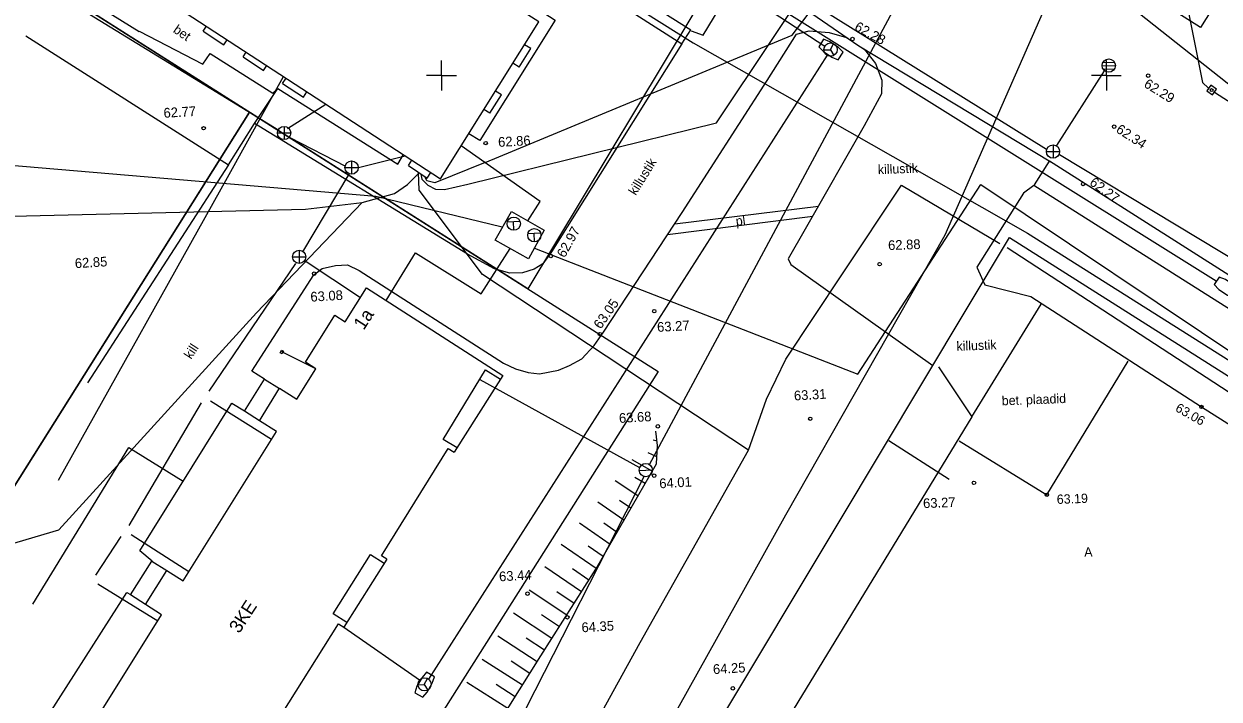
# Model space of a CAD drawing. Extents: x 641449 to 641928, y 6457349 to 6457815.
# Drawn here: x 641668.6 to 641758.5, y 6457403.1 to 6457453.9 of the extents above; entities that cross this region are included whole.
import ezdxf

# ---------------------------------------------------------------- set-up
doc = ezdxf.new("R2010")
doc.units = 0
for name, color, linetype in [('1', 7, 'Continuous'), ('10', 7, 'Continuous'), ('11', 7, 'Continuous'), ('14', 7, 'Continuous'), ('15', 7, 'Continuous'), ('16', 7, 'Continuous'), ('17', 7, 'Continuous'), ('2', 7, 'Continuous'), ('20', 7, 'Continuous'), ('21', 7, 'Continuous'), ('27', 7, 'Continuous'), ('28', 7, 'Continuous'), ('30', 7, 'Continuous'), ('4', 7, 'Continuous'), ('40', 7, 'Continuous'), ('42', 7, 'Continuous'), ('5', 7, 'Continuous'), ('59', 7, 'Continuous'), ('6', 7, 'Continuous'), ('61', 7, 'Continuous'), ('7', 7, 'Continuous'), ('Default', 7, 'Continuous')]:
    doc.layers.add(name, color=color, linetype=linetype)

# ---------------------------------------------------------------- blocks, each defined once
blk = doc.blocks.new('POINT_DISPLAY')
at = {"layer": 'Default'}
blk.add_line((0, 0), (0, 0), dxfattribs=at)
blk = doc.blocks.new('OT')
at = {"layer": '6'}
for p, q in [((-47.4, 15.8), (47.3, 16.3)), ((0, -50), (0, 16.1))]:
    blk.add_line(p, q, dxfattribs=at)
blk.add_circle((0, 0), 50, dxfattribs=at)
blk = doc.blocks.new('OV')
at = {"layer": '5'}
blk.add_line((-50, 0), (50, 0), dxfattribs=at)
blk.add_circle((0, 0), 50, dxfattribs=at)
blk = doc.blocks.new('OS')
at = {"layer": '7'}
for p, q in [((-1.7, -0.9), (24.1, 43.8)), ((-50, -0.9), (-1.7, -0.9)), ((-1.7, -0.9), (23.3, -44.2))]:
    blk.add_line(p, q, dxfattribs=at)
blk.add_circle((0, 0), 50, dxfattribs=at)
blk = doc.blocks.new('OR')
at = {"layer": '10'}
for p, q in [((-50, 0), (50, 0)), ((-43.8, 24.1), (43.8, 24.1)), ((-43.2, -25.2), (43.2, -25.2))]:
    blk.add_line(p, q, dxfattribs=at)
blk.add_circle((0, 0), 50, dxfattribs=at)
blk = doc.blocks.new('SK1102')
at = {"layer": '7'}
blk.add_lwpolyline([(-108, -39), (-45, -52), (51, -52), (113, -39), (113, 45), (51, 58), (-45, 58), (-108, 45), (-108, -39)], dxfattribs=at)
blk = doc.blocks.new('KANKAE')
at = {"layer": '4'}
for p, q in [((-50, 0), (50, 0)), ((0, 50), (0, -50))]:
    blk.add_line(p, q, dxfattribs=at)
blk.add_circle((0, 0), 50, dxfattribs=at)
blk = doc.blocks.new('KRTRIS')
at = {"layer": '61'}
for q in [(0, 112.5), (-112.5, 0), (112.5, 0), (0, -112.5)]:
    blk.add_line((0, 0), q, dxfattribs=at)

msp = doc.modelspace()

# ---------------------------------------------------------------- linework, layer by layer
at = {"layer": '1'}
for p, q in [((641689.104, 6457425.652), (641690.533, 6457427.935)), ((641680.552, 6457411.987), (641687.583, 6457423.222)), ((641695.872, 6457413.608), (641692.64, 6457408.494)), ((641672.008, 6457398.336), (641678.939, 6457409.411))]:
    msp.add_line(p, q, dxfattribs=at)
msp.add_lwpolyline([(641699.919, 6457442.219), (641707.323, 6457454.037), (641697.775, 6457460.128), (641699.533, 6457462.936), (641694.117, 6457466.324), (641692.338, 6457463.546), (641679.924, 6457471.705), (641680.603, 6457472.73), (641678.58, 6457474.061), (641677.368, 6457473.498), (641676.461, 6457470.192), (641674.586, 6457469.226), (641673.526, 6457465.482), (641671.789, 6457464.611), (641670.854, 6457461.18)], close=True, dxfattribs=at)
for points in [[(641692.746, 6457431.472), (641694.34, 6457434.018), (641704.604, 6457427.42), (641700.956, 6457421.649)], [(641690.533, 6457427.935), (641689.758, 6457428.417), (641691.97, 6457431.958), (641692.746, 6457431.472)], [(641701.17, 6457421.988), (641700.121, 6457422.623), (641703.308, 6457427.854), (641704.43, 6457427.145)], [(641687.583, 6457423.222), (641686.296, 6457424.025), (641687.809, 6457426.463), (641689.104, 6457425.652)], [(641695.872, 6457413.608), (641695.487, 6457413.871), (641700.487, 6457421.945), (641700.956, 6457421.649)], [(641692.868, 6457408.855), (641691.837, 6457409.499), (641694.659, 6457413.954), (641695.682, 6457413.307)], [(641678.939, 6457409.411), (641677.726, 6457410.203), (641679.326, 6457412.755), (641680.552, 6457411.987)], [(641687.229, 6457399.935), (641686.855, 6457400.172), (641692.24, 6457408.746), (641692.64, 6457408.494)]]:
    msp.add_lwpolyline(points, dxfattribs=at)
at = {"layer": '11'}
msp.add_line((641758.129, 6457448.749), (641759.813, 6457447.656), dxfattribs=at)
msp.add_lwpolyline([(641757.861, 6457449.266), (641757.554, 6457448.843), (641757.976, 6457448.537), (641758.282, 6457448.96)], close=True, dxfattribs=at)
msp.add_circle((641757.918, 6457448.903), 0.104, dxfattribs=at)
at = {"layer": '14'}
for p, q in [((641704.265, 6457470.14), (641745.509, 6457444.443)), ((641673.518, 6457454.62), (641687.761, 6457445.88)), ((641746.262, 6457444.741), (641749.859, 6457450.354)), ((641688.414, 6457446.016), (641691.305, 6457447.838)), ((641688.598, 6457445.336), (641692.77, 6457443.186)), ((641746.474, 6457444.054), (641761.617, 6457434.913)), ((641689.567, 6457436.74), (641693.049, 6457442.561)), ((641682.512, 6457426.252), (641689.038, 6457435.842)), ((641689.748, 6457436.059), (641693.893, 6457433.304)), ((641682.611, 6457425.508), (641687.212, 6457422.629)), ((641676.504, 6457416.148), (641681.945, 6457425.379)), ((641674.005, 6457412.416), (641675.893, 6457415.303)), ((641676.656, 6457415.461), (641680.988, 6457412.684)), ((641674.14, 6457411.742), (641678.656, 6457408.958))]:
    msp.add_line(p, q, dxfattribs=at)
msp.add_lwpolyline([(641693.739, 6457443.081), (641697.248, 6457443.961), (641697.248, 6457443.961)], dxfattribs=at)
at = {"layer": '15'}
for p, q in [((641715.634, 6457420.726), (641739.218, 6457464.669)), ((641702.867, 6457427.131), (641714.897, 6457420.495)), ((641683.538, 6457357.689), (641715.243, 6457419.821))]:
    msp.add_line(p, q, dxfattribs=at)
for points in [[(641739.777, 6457464.735), (641773.955, 6457437.686), (641805.288, 6457414.208)], [(641671.194, 6457419.548), (641683.891, 6457442.31), (641688.111, 6457449.922)]]:
    msp.add_lwpolyline(points, dxfattribs=at)
at = {"layer": '16'}
for p, q in [((641731.303, 6457427.535), (641740.547, 6457441.784)), ((641740.547, 6457441.784), (641761.734, 6457427.612))]:
    msp.add_line(p, q, dxfattribs=at)
for points in [[(641652.48, 6457444.722), (641660.469, 6457443.841), (641695.061, 6457440.922), (641704.558, 6457438.618)], [(641706.479, 6457439.054), (641707.407, 6457440.528), (641701.47, 6457444.693)], [(641695.833, 6457433.058), (641698.03, 6457436.658), (641702.978, 6457433.561), (641705.16, 6457436.987)], [(641706.976, 6457437.005), (641709.287, 6457436.112), (641731.303, 6457427.535), (641731.303, 6457427.535)]]:
    msp.add_lwpolyline(points, dxfattribs=at)
at = {"layer": '17'}
for p, q in [((641707.082, 6457466.459), (641728.821, 6457452.192)), ((641758.26, 6457434.53), (641707.109, 6457466.511)), ((641699.028, 6457404.579), (641729.025, 6457451.526)), ((641692.646, 6457408.504), (641698.346, 6457404.531))]:
    msp.add_line(p, q, dxfattribs=at)
at = {"layer": '2'}
for p, q in [((641682.056, 6457453.326), (641682.306, 6457453.709)), ((641685.079, 6457451.394), (641685.311, 6457451.749)), ((641705.835, 6457450.626), (641705.369, 6457450.918)), ((641688.032, 6457449.39), (641688.299, 6457449.799)), ((641704.512, 6457448.539), (641704.057, 6457448.824)), ((641703.632, 6457447.151), (641704.512, 6457448.539)), ((641703.632, 6457447.151), (641703.185, 6457447.431))]:
    msp.add_line(p, q, dxfattribs=at)
for points in [[(641682.056, 6457453.326), (641683.627, 6457452.295), (641683.88, 6457452.683)], [(641705.835, 6457450.626), (641706.717, 6457452.019), (641706.245, 6457452.315)], [(641685.079, 6457451.394), (641686.608, 6457450.369), (641686.852, 6457450.744)], [(641688.032, 6457449.39), (641689.603, 6457448.365), (641689.87, 6457448.775)], [(641686.296, 6457424.025), (641685.169, 6457424.75), (641686.69, 6457427.149), (641687.805, 6457426.456)], [(641677.726, 6457410.203), (641676.593, 6457410.929), (641678.199, 6457413.468), (641679.329, 6457412.76)]]:
    msp.add_lwpolyline(points, dxfattribs=at)
at = {"layer": '20'}
for p, q in [((641737.871, 6457438.008), (641751.507, 6457469.083)), ((641725.889, 6457416.951), (641737.871, 6457438.008)), ((641711.024, 6457390.311), (641725.889, 6457416.951))]:
    msp.add_line(p, q, dxfattribs=at)
at = {"layer": '21'}
for p, q in [((641703.287, 6457443.457), (641726.359, 6457453.038)), ((641687.954, 6457429.226), (641690.465, 6457427.977))]:
    msp.add_line(p, q, dxfattribs=at)
for points in [[(641698.45, 6457442.576), (641698.514, 6457442.2), (641698.97, 6457441.757), (641699.547, 6457441.433), (641700.209, 6457441.409), (641701.967, 6457441.822), (641720.68, 6457446.431), (641737.372, 6457471.451), (641737.372, 6457471.451)], [(641726.359, 6457453.038), (641739.692, 6457470.542), (641752.291, 6457463.978)], [(641698.169, 6457459.877), (641701.829, 6457463.213), (641718.916, 6457452.449)], [(641754.657, 6457462.422), (641757.218, 6457449.466), (641757.682, 6457449.051)], [(641718.916, 6457452.449), (641744.079, 6457438.142), (641837.27, 6457379.305), (641842.144, 6457375.077)], [(641703.287, 6457443.457), (641699.492, 6457441.932), (641698.884, 6457442.062), (641698.729, 6457442.385)], [(641648.786, 6457438.951), (641689.768, 6457439.94), (641694.021, 6457440.451), (641696.462, 6457441.116), (641697.448, 6457441.789), (641698.267, 6457442.635)], [(641723.082, 6457421.819), (641703.089, 6457435.03), (641698.313, 6457441.37), (641698.265, 6457442.701)], [(641730.145, 6457435.074), (641734.589, 6457441.747), (641741.988, 6457437.359)], [(641640.973, 6457395.619), (641642.833, 6457397.974), (641650.7, 6457409.738), (641671.205, 6457415.811), (641686.075, 6457432.14), (641694.021, 6457440.451)], [(641742.541, 6457437.048), (641798.106, 6457400.838), (641806.044, 6457395.539), (641810.769, 6457392.435), (641826.753, 6457382.991)], [(641681.745, 6457353.885), (641688.124, 6457357.078), (641691.973, 6457359.387), (641694.549, 6457362.091), (641695.704, 6457364.163), (641698.861, 6457372.668), (641705.295, 6457389.8), (641714.933, 6457407.333), (641723.082, 6457421.819), (641724.434, 6457425.65), (641725.883, 6457428.65), (641730.145, 6457435.074)]]:
    msp.add_lwpolyline(points, dxfattribs=at)
at = {"layer": '27'}
msp.add_line((641697.506, 6457443.224), (641697.771, 6457443.63), dxfattribs=at)
msp.add_lwpolyline([(641697.504, 6457443.221), (641698.914, 6457442.264), (641699.197, 6457442.698)], dxfattribs=at)
msp.add_lwpolyline([(641687.865, 6457429.142), (641687.961, 6457429.327), (641688.11, 6457429.249), (641688.014, 6457429.064)], close=True, dxfattribs=at)
at = {"layer": '28'}
for p, q in [((641738.17, 6457419.596), (641733.649, 6457422.522)), ((641712.141, 6457386.85), (641729.83, 6457416.3))]:
    msp.add_line(p, q, dxfattribs=at)
msp.add_lwpolyline([(641729.83, 6457416.3), (641742.716, 6457437.797), (641742.716, 6457437.797), (641805.784, 6457397.853), (641821.458, 6457388.097), (641821.458, 6457388.097)], dxfattribs=at)
at = {"layer": '30'}
for p, q in [((641704.171, 6457462.712), (641718.738, 6457453.423)), ((641702.813, 6457462.117), (641718.075, 6457452.384)), ((641718.075, 6457452.384), (641718.738, 6457453.423)), ((641668.72, 6457452.982), (641683.976, 6457443.275)), ((641718.075, 6457452.384), (641708.277, 6457436.721)), ((641731.39, 6457452.224), (641745.813, 6457443.507)), ((641685.928, 6457446.393), (641687.686, 6457449.016)), ((641683.976, 6457443.275), (641685.928, 6457446.393)), ((641701.959, 6457436.554), (641685.928, 6457446.393)), ((641744.585, 6457441.763), (641745.729, 6457443.561)), ((641683.976, 6457443.275), (641673.376, 6457426.885)), ((641717.531, 6457438.835), (641728.343, 6457440.164)), ((641717.003, 6457438.03), (641727.917, 6457439.416)), ((641703.969, 6457435.441), (641701.959, 6457436.554)), ((641708.277, 6457436.721), (641707.605, 6457435.837)), ((641705.123, 6457435.123), (641703.969, 6457435.441)), ((641706.953, 6457435.424), (641706.088, 6457435.144)), ((641707.605, 6457435.837), (641706.953, 6457435.424)), ((641706.088, 6457435.144), (641705.123, 6457435.123)), ((641739.891, 6457424.309), (641745.096, 6457432.79))]:
    msp.add_line(p, q, dxfattribs=at)
for points in [[(641676.99, 6457474.485), (641675.963, 6457470.591), (641673.944, 6457469.531), (641673, 6457465.885), (641671.084, 6457464.981), (641669.872, 6457460.316), (641670.066, 6457460.239), (641668.925, 6457458.489), (641677.244, 6457453.314), (641677.244, 6457453.314)], [(641698.234, 6457460.861), (641708.543, 6457454.161), (641702.879, 6457445.113), (641702.049, 6457445.619)], [(641718.776, 6457453.364), (641719.681, 6457453.021), (641722.779, 6457458.162), (641731.39, 6457452.224)], [(641677.261, 6457453.343), (641682.043, 6457450.843), (641682.6, 6457451.643), (641687.316, 6457448.666), (641687.686, 6457449.016), (641696.716, 6457443.327), (641697.124, 6457444.042)], [(641686.69, 6457427.149), (641685.731, 6457427.763), (641690.38, 6457435.008), (641691.029, 6457435.467), (641692.025, 6457435.709), (641692.93, 6457435.746), (641693.79, 6457435.32), (641704.658, 6457428.363), (641705.548, 6457427.919), (641706.502, 6457427.663), (641707.354, 6457427.547), (641708.802, 6457427.816), (641709.627, 6457428.177), (641710.553, 6457428.691), (641711.469, 6457429.682), (641712.183, 6457430.68), (641718.094, 6457439.694), (641724.485, 6457449.608), (641726.695, 6457453.095), (641727.654, 6457453.354), (641729.151, 6457453.24), (641730.461, 6457452.858), (641731.802, 6457451.944), (641732.636, 6457450.89), (641733.114, 6457449.65), (641733.085, 6457448.629), (641731.775, 6457446.2), (641727.357, 6457438.431), (641726.069, 6457436.213), (641726.278, 6457435.784), (641736.945, 6457428.17), (641736.945, 6457428.17)], [(641824.155, 6457393.829), (641786.731, 6457417.475), (641745.729, 6457443.561)], [(641823.332, 6457391.889), (641744.537, 6457441.729), (641743.756, 6457441.154), (641740.265, 6457435.571), (641740.87, 6457434.235)], [(641740.87, 6457434.235), (641744.329, 6457433.368), (641757.152, 6457425.065), (641803.45, 6457395.766), (641833.555, 6457376.889), (641832.059, 6457374.689), (641839.073, 6457370.176)], [(641738.935, 6457422.506), (641745.522, 6457418.45), (641751.64, 6457428.494)], [(641737.386, 6457428.07), (641739.891, 6457424.309), (641725.548, 6457400.799)], [(641678.223, 6457413.453), (641677.299, 6457414.225), (641684.219, 6457425.35), (641685.176, 6457424.763)], [(641669.268, 6457410.234), (641676.48, 6457422.02), (641680.567, 6457419.478)], [(641669.619, 6457399.871), (641669.286, 6457400.071), (641676.322, 6457411.095), (641676.6, 6457410.94)]]:
    msp.add_lwpolyline(points, dxfattribs=at)
at = {"layer": '40'}
for points in [[(641644.103, 6457506.151), (641720.756, 6457457.693), (641706.497, 6457433.935), (641635.373, 6457479.08)], [(641635.373, 6457479.08), (641685.557, 6457447.23), (641660.538, 6457407.453), (641620.524, 6457432.904)], [(641757.087, 6457453.618), (641744.003, 6457461.897), (641750.901, 6457472.897), (641764.005, 6457464.608)], [(641716.289, 6457427.722), (641678.155, 6457367.522), (641660.754, 6457371.705), (641649.152, 6457374.157), (641649.326, 6457389.635), (641685.557, 6457447.23)]]:
    msp.add_lwpolyline(points, close=True, dxfattribs=at)
at = {"layer": '42'}
for p, q in [((641716.203, 6457422.482), (641715.905, 6457422.57)), ((641715.839, 6457420.227), (641714.343, 6457421.074)), ((641716.191, 6457421.312), (641715.53, 6457421.598)), ((641714.771, 6457418.367), (641713.056, 6457419.49)), ((641715.303, 6457419.293), (641714.541, 6457419.764)), ((641713.717, 6457416.532), (641711.746, 6457417.892)), ((641714.24, 6457417.442), (641713.391, 6457418.024)), ((641712.674, 6457414.717), (641710.369, 6457416.31)), ((641713.195, 6457415.624), (641712.209, 6457416.306)), ((641711.634, 6457412.905), (641708.988, 6457414.723)), ((641712.153, 6457413.81), (641711.024, 6457414.59)), ((641710.521, 6457411.145), (641707.773, 6457413.021)), ((641711.079, 6457412.027), (641709.843, 6457412.87)), ((641709.411, 6457409.395), (641706.593, 6457411.281)), ((641709.965, 6457410.27), (641708.671, 6457411.145)), ((641708.298, 6457407.641), (641705.417, 6457409.546)), ((641708.857, 6457408.522), (641707.51, 6457409.413)), ((641707.188, 6457405.885), (641704.242, 6457407.811)), ((641707.744, 6457406.768), (641706.362, 6457407.671)), ((641706.086, 6457404.131), (641703.063, 6457406.071)), ((641706.637, 6457405.008), (641705.224, 6457405.923)), ((641704.981, 6457402.369), (641701.888, 6457404.338)), ((641705.532, 6457403.247), (641704.095, 6457404.17))]:
    msp.add_line(p, q, dxfattribs=at)
msp.add_lwpolyline([(641698.515, 6457392.067), (641707.476, 6457406.345), (641711.605, 6457412.856), (641716.156, 6457420.779), (641716.246, 6457422.15), (641716.105, 6457423.242)], dxfattribs=at)
at = {"layer": '59'}
for centre, radius in [((641730.905, 6457452.745), 0.13), ((641753.147, 6457449.98), 0.13), ((641682.101, 6457446.028), 0.13), ((641750.584, 6457446.149), 0.13), ((641703.318, 6457444.912), 0.13), ((641748.25, 6457441.831), 0.13), ((641708.219, 6457436.413), 0.13), ((641732.946, 6457435.799), 0.13), ((641690.412, 6457435.091), 0.13), ((641715.996, 6457432.268), 0.13), ((641711.909, 6457430.54), 0.13), ((641757.152, 6457425.065), 0.125), ((641716.261, 6457423.601), 0.13), ((641727.729, 6457424.171), 0.13), ((641715.987, 6457419.894), 0.13), ((641740.042, 6457419.349), 0.13), ((641745.522, 6457418.45), 0.125), ((641706.464, 6457411.011), 0.13), ((641709.465, 6457409.234), 0.13), ((641721.908, 6457403.889), 0.13)]:
    msp.add_circle(centre, radius, dxfattribs=at)
at = {"layer": '6'}
msp.add_lwpolyline([(641704.039, 6457437.606), (641705.253, 6457439.756), (641707.724, 6457438.359), (641706.528, 6457436.193), (641704.039, 6457437.606)], dxfattribs=at)

# ---------------------------------------------------------------- block references
at = {"layer": '10', "xscale": 0.01, "yscale": 0.009999999999999998, "rotation": 2.173409999882874}
msp.add_blockref('OR', (641750.177, 6457450.741), dxfattribs=at)
at = {"layer": '20', "xscale": 0.01, "yscale": 0.01}
msp.add_blockref('POINT_DISPLAY', (641725.889, 6457416.951), dxfattribs=at)
at = {"layer": '4', "xscale": 0.01, "yscale": 0.01}
for p in [(641688.151, 6457445.671), (641745.987, 6457444.271), (641693.233, 6457443.068), (641689.285, 6457436.351)]:
    msp.add_blockref('KANKAE', p, dxfattribs=at)
at = {"layer": '5', "xscale": 0.01, "yscale": 0.009999999999999998, "rotation": 2.173409999882874}
msp.add_blockref('OV', (641715.361, 6457420.307), dxfattribs=at)
msp.add_blockref('OV', (641715.361, 6457420.307), dxfattribs=at)
at = {"layer": '6', "xscale": 0.01, "yscale": 0.009999999999999998, "rotation": 2.173409999882874}
for p in [(641705.426, 6457438.848), (641705.426, 6457438.848), (641706.975, 6457437.98), (641706.975, 6457437.98)]:
    msp.add_blockref('OT', p, dxfattribs=at)
at = {"layer": '61', "xscale": 0.01, "yscale": 0.01}
for p in [(641700, 6457450), (641750, 6457450)]:
    msp.add_blockref('KRTRIS', p, dxfattribs=at)
at = {"layer": '7'}
for name, p, xscale, yscale, rotation in [('SK1102', (641729.255, 6457451.945), 0.008000000000084299, 0.007999999999982856, -33.71799332638479), ('OS', (641729.255, 6457451.945), 0.01, 0.009999999999999998, 2.173409999882874), ('OS', (641729.255, 6457451.945), 0.01, 0.009999999999999998, 2.173409999882874), ('SK1102', (641758.999, 6457434.052), 0.008000000000084299, 0.007999999999982856, -33.71799332638479), ('SK1102', (641698.713, 6457404.191), 0.008000000000035194, 0.007999999999982858, -119.71893090218424), ('OS', (641698.713, 6457404.191), 0.01, 0.009999999999999998, 2.173409999882874), ('OS', (641698.713, 6457404.191), 0.01, 0.009999999999999998, 2.173409999882874)]:
    msp.add_blockref(name, p, dxfattribs=dict(at, xscale=xscale, yscale=yscale, rotation=rotation))

# ---------------------------------------------------------------- texts
at = {"layer": '1'}
for s, p in [('1a', (641694.14, 6457430.788)), ('3KE', (641684.778, 6457407.964))]:
    msp.add_text(s, height=1, rotation=56.84567, dxfattribs=at).set_placement(p)
at = {"layer": '30'}
for s, rotation, p in [('bet', 325.46218, (641679.752, 6457453.292)), ('killustik', 58.09572, (641714.603, 6457440.929)), ('killustik', 2.17341, (641732.825, 6457442.569)), ('pl', 7.23836, (641722.165, 6457438.686)), ('killustik', 2.17341, (641738.737, 6457429.282)), ('kill', 56.95933, (641681.163, 6457428.603)), ('bet. plaadid', 2.17341, (641742.143, 6457425.177)), ('A', 2.17341, (641748.345, 6457413.787))]:
    msp.add_text(s, height=0.7, rotation=rotation, dxfattribs=at).set_placement(p)
at = {"layer": '59'}
for s, height, rotation, p in [('62.28', 0.7299, 331.04198, (641730.993, 6457453.453)), ('62.29', 0.73, 328.0513, (641752.761, 6457449.181)), ('62.77', 0.7299, 3.37341, (641679.107, 6457446.812)), ('62.34', 0.73, 327.07398, (641750.664, 6457445.773)), ('62.86', 0.7299, 3.37341, (641704.273, 6457444.618)), ('62.27', 0.73, 323.29621, (641748.675, 6457441.821)), ('62.97', 0.7299, 60.88619, (641709.257, 6457436.228)), ('62.88', 0.73, 2.16341, (641733.596, 6457436.857)), ('62.85', 0.7299, 3.37341, (641672.436, 6457435.499)), ('63.08', 0.7299, 3.37341, (641690.155, 6457432.977)), ('63.05', 0.7299, 55.02286, (641711.971, 6457430.866)), ('63.27', 0.7299, 3.37341, (641716.229, 6457430.7)), ('63.31', 0.7299, 3.37341, (641726.522, 6457425.542)), ('63.68', 0.7299, 3.37341, (641713.362, 6457423.852)), ('63.06', 0.7, 330.28113, (641755.125, 6457424.786)), ('64.01', 0.7299, 3.37341, (641716.395, 6457418.934)), ('63.27', 0.73, 2.16341, (641736.226, 6457417.445)), ('63.19', 0.7, 2.17341, (641746.282, 6457417.76)), ('63.44', 0.7299, 3.37341, (641704.345, 6457411.935)), ('64.35', 0.7299, 3.37341, (641710.545, 6457408.103)), ('64.25', 0.7299, 3.37341, (641720.433, 6457404.959))]:
    msp.add_text(s, height=height, rotation=rotation, dxfattribs=at).set_placement(p)

doc.saveas('drawing.dxf')
